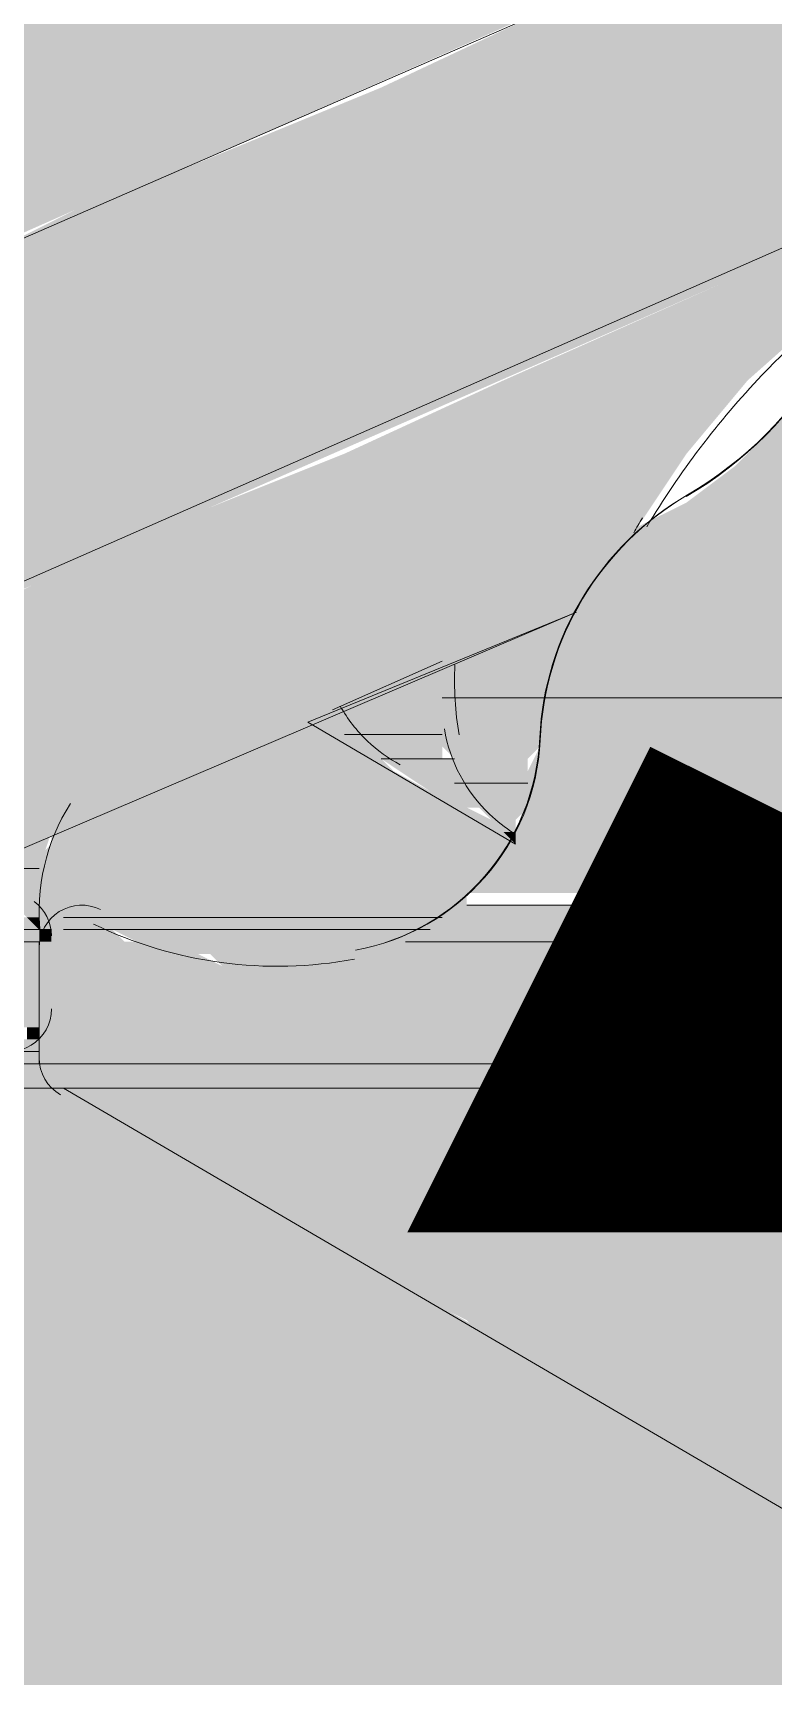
# Model space of a CAD drawing. Header units: metres. Extents: x 3162.2 to 3239.3, y 1435.1 to 1475.8.
# Drawn here: x 3191.1734 to 3191.2316, y 1452.5736 to 1452.7031 of the extents above; entities that cross this region are included whole.
import ezdxf

# ---------------------------------------------------------------- set-up
doc = ezdxf.new("R2010")
doc.units = ezdxf.units.M
doc.layers.add('PDF2_Geometry', color=7, linetype='Continuous')
doc.layers.add('PDF2_Solid Fills', color=7, linetype='Continuous', true_color=0x636466)

msp = doc.modelspace()

# ---------------------------------------------------------------- linework, layer by layer
at = {"layer": 'PDF2_Geometry', "lineweight": 0}
for points in [[(3191.211371798404, 1452.639122885789), (3191.195023022044, 1452.648739813059), (3191.21618026204, 1452.657395047603), (3191.024803409355, 1452.575651165803), (3191.21618026204, 1452.657395047603), (3191.024803409355, 1452.575651165803), (3190.985374007545, 1452.644893042151), (3191.191176251136, 1452.734330465768), (3190.985374007545, 1452.644893042151), (3191.191176251136, 1452.734330465768)], [(3191.003646169359, 1452.613157182158), (3191.268111669301, 1452.728560309405)], [(3191.016148174811, 1452.591038249436), (3191.239260887489, 1452.689130907596)], [(3191.205601642042, 1452.653548276695), (3191.196946407499, 1452.649701505787)], [(3191.173865782049, 1452.631429343972), (3191.173865782049, 1452.62565918761)], [(3191.173865782049, 1452.630467651245), (3191.173865782049, 1452.621812416702)], [(3191.173865782049, 1452.62565918761), (3191.173865782049, 1452.621812416702)], [(3191.312349534746, 1452.561225774897), (3191.294077372931, 1452.550647154899), (3191.175789167503, 1452.619889031248)]]:
    msp.add_lwpolyline(points, dxfattribs=at)
for points in [[(3191.268111669301, 1452.728560309405), (3191.003646169359, 1452.613157182158)], [(3191.239260887489, 1452.689130907596), (3191.016148174811, 1452.591038249436)], [(3191.195023022044, 1452.648739813059), (3191.211371798404, 1452.639122885789)], [(3191.173865782049, 1452.62565918761), (3191.173865782049, 1452.631429343972)], [(3191.173865782049, 1452.621812416702), (3191.173865782049, 1452.630467651245)], [(3191.294077372931, 1452.550647154899), (3191.312349534746, 1452.561225774897), (3191.294077372931, 1452.550647154899), (3191.175789167503, 1452.619889031248)]]:
    msp.add_lwpolyline(points, close=True, dxfattribs=at)
msp.add_lwpolyline([(3191.263918586109, 1452.72673318747, 0.2968983725547528), (3191.240241833304, 1452.692708376651, -0.2968983725547528), (3191.263918586109, 1452.72673318747, 0.2968983725547528), (3191.240203327128, 1452.692487205597, -0.2575529019593749), (3191.224912507013, 1452.666646644155, 0.254700866880805), (3191.213314436947, 1452.64732615264, -0.3494913931173795), (3191.198763903851, 1452.630765832731, 0.3494913931173795), (3191.21327593077, 1452.647518444062, -0.254700866880805), (3191.224912507013, 1452.666646644155, 0.254700866880805), (3191.213314436947, 1452.64732615264, -0.3494913931173795), (3191.198763903851, 1452.630765832731)], format="xyb", dxfattribs=at)
for points in [[(3191.239039717395, 1452.683437761664, 0.04106610892669518), (3191.230769065698, 1452.676080671895, 0.05561611291168045), (3191.22170999522, 1452.664136523237, -0.05561611291168045), (3191.230769065698, 1452.676080671895, -0.04106610892669518)], [(3191.221363682937, 1452.664848166238, 0.009119698584554135), (3191.220680918607, 1452.663655676873, -0.009119698584554135)], [(3191.20659221344, 1452.65325009521, 0.05369147941505348), (3191.206928665487, 1452.647739615117, -0.05369147941505348)], [(3191.197561787943, 1452.649999687272, 0.07184870391288756), (3191.199715970035, 1452.64724914221, 0.06865672892859455), (3191.202283849256, 1452.645383515059, -0.06865672892859455), (3191.199715970035, 1452.64724914221, -0.07184870391288756)], [(3191.205765054794, 1452.648201208392, 0.1623700201912924), (3191.209332897305, 1452.641478985847, 0.0513296976330908), (3191.211237264324, 1452.639997941541, -0.0513296976330908), (3191.209332897305, 1452.641478985847, -0.1623700201912924)], [(3191.17632777217, 1452.642335024126, 0.1697751973363839), (3191.173962045568, 1452.632092855214, -0.1697751973363839)], [(3191.174827474776, 1452.631910190336, 0.2356827854411579), (3191.173481199204, 1452.634602977095, -0.2356827854411579)], [(3191.178703124355, 1452.633977735453, 0.5546322870576281), (3191.173865684617, 1452.630951607958, -0.5546322870576281)], [(3191.178145267562, 1452.632833377848, 0.160362030449633), (3191.198696753657, 1452.630063815312, -0.160362030449633)], [(3191.169951627255, 1452.623130048256, 0.5571535323126816), (3191.174835849401, 1452.626141486667, -0.5571535323126816)], [(3191.173865782049, 1452.622293263065, 0.2679957354199169), (3191.175548744321, 1452.619379306213, -0.2679957354199169)]]:
    msp.add_lwpolyline(points, format="xyb", close=True, dxfattribs=at)
at = {"layer": 'PDF2_Geometry', "color": 252, "lineweight": 0, "true_color": 0x939598, "const_width": 0.0515361530748975}
msp.add_lwpolyline([(3191.245031043851, 1452.635276114881), (3191.244550197488, 1452.634314422154), (3191.281575367479, 1452.634314422154), (3191.281575367479, 1452.634314422154)], dxfattribs=at)
at = {"layer": 'PDF2_Geometry', "color": 251, "lineweight": 0, "true_color": 0x636466}
for points in [[(3191.213295183858, 1452.650663198513), (3191.205601642042, 1452.650663198513), (3191.213295183858, 1452.650663198513)], [(3191.205601642042, 1452.647778120333), (3191.197908100226, 1452.647778120333), (3191.205601642042, 1452.647778120333)], [(3191.206563334769, 1452.645854734878), (3191.200793178406, 1452.645854734878), (3191.206563334769, 1452.645854734878)], [(3191.212333491132, 1452.643931349424), (3191.206563334769, 1452.643931349424), (3191.212333491132, 1452.643931349424)]]:
    msp.add_lwpolyline(points, dxfattribs=at)
at = {"layer": 'PDF2_Geometry', "color": 252, "lineweight": 0, "true_color": 0x939598}
for points in [[(3191.287345523842, 1452.650663198513), (3191.213295183858, 1452.650663198513), (3191.287345523842, 1452.650663198513)], [(3191.173865782049, 1452.637199500335), (3191.169057318414, 1452.637199500335), (3191.173865782049, 1452.637199500335)], [(3191.281575367479, 1452.634314422154), (3191.207525027496, 1452.634314422154), (3191.281575367479, 1452.634314422154)], [(3191.281575367479, 1452.634314422154), (3191.207525027496, 1452.634314422154), (3191.281575367479, 1452.634314422154)], [(3191.280613674753, 1452.634314422154), (3191.207525027496, 1452.634314422154), (3191.280613674753, 1452.634314422154)], [(3191.177712552957, 1452.633352729426), (3191.175789167503, 1452.633352729426), (3191.177712552957, 1452.633352729426)], [(3191.205601642042, 1452.633352729426), (3191.17675086023, 1452.633352729426), (3191.205601642042, 1452.633352729426)], [(3191.177712552957, 1452.633352729426), (3191.17675086023, 1452.633352729426), (3191.177712552957, 1452.633352729426)], [(3191.173865782049, 1452.6323910367), (3191.157517005689, 1452.6323910367), (3191.173865782049, 1452.6323910367)], [(3191.174827474776, 1452.6323910367), (3191.173865782049, 1452.6323910367), (3191.174827474776, 1452.6323910367)], [(3191.173865782049, 1452.6323910367), (3191.173865782049, 1452.6323910367), (3191.173865782049, 1452.6323910367)], [(3191.173865782049, 1452.6323910367), (3191.173865782049, 1452.6323910367), (3191.173865782049, 1452.6323910367)], [(3191.173865782049, 1452.6323910367), (3191.173865782049, 1452.6323910367), (3191.173865782049, 1452.6323910367)], [(3191.178674245684, 1452.6323910367), (3191.175789167503, 1452.6323910367), (3191.178674245684, 1452.6323910367)], [(3191.178674245684, 1452.6323910367), (3191.175789167503, 1452.6323910367), (3191.178674245684, 1452.6323910367)], [(3191.204639949315, 1452.6323910367), (3191.178674245684, 1452.6323910367), (3191.204639949315, 1452.6323910367)], [(3191.173865782049, 1452.631429343972), (3191.155593620235, 1452.631429343972), (3191.173865782049, 1452.631429343972)], [(3191.173865782049, 1452.631429343972), (3191.155593620235, 1452.631429343972), (3191.173865782049, 1452.631429343972)], [(3191.173865782049, 1452.630467651245), (3191.173865782049, 1452.630467651245), (3191.173865782049, 1452.630467651245)], [(3191.173865782049, 1452.630467651245), (3191.173865782049, 1452.630467651245), (3191.173865782049, 1452.630467651245)], [(3191.173865782049, 1452.630467651245), (3191.173865782049, 1452.630467651245), (3191.173865782049, 1452.630467651245)], [(3191.173865782049, 1452.630467651245), (3191.173865782049, 1452.630467651245), (3191.173865782049, 1452.630467651245)], [(3191.280613674753, 1452.631429343972), (3191.202716563861, 1452.631429343972), (3191.280613674753, 1452.631429343972)], [(3191.173865782049, 1452.629505958518), (3191.173865782049, 1452.629505958518), (3191.173865782049, 1452.629505958518)], [(3191.173865782049, 1452.629505958518), (3191.173865782049, 1452.629505958518), (3191.173865782049, 1452.629505958518)], [(3191.278690289298, 1452.621812416702), (3191.173865782049, 1452.621812416702), (3191.278690289298, 1452.621812416702)], [(3191.277728596572, 1452.619889031248), (3191.174827474776, 1452.619889031248), (3191.277728596572, 1452.619889031248)]]:
    msp.add_lwpolyline(points, dxfattribs=at)
at = {"layer": 'PDF2_Geometry', "color": 251, "lineweight": 0, "true_color": 0x636466}
msp.add_lwpolyline([(3191.200793178406, 1452.645854734878), (3191.200793178406, 1452.645854734878), (3191.200793178406, 1452.645854734878)], close=True, dxfattribs=at)
at = {"layer": 'PDF2_Geometry', "color": 252, "lineweight": 0, "true_color": 0x939598}
for points in [[(3191.17675086023, 1452.633352729426), (3191.17675086023, 1452.633352729426), (3191.17675086023, 1452.633352729426)], [(3191.173865782049, 1452.631429343972), (3191.173865782049, 1452.631429343972), (3191.173865782049, 1452.631429343972)]]:
    msp.add_lwpolyline(points, close=True, dxfattribs=at)
at = {"layer": 'PDF2_Geometry', "color": 31, "lineweight": 0, "true_color": 0xfecc66}
for points in [[(3191.173865782049, 1452.62565918761), (3191.173865782049, 1452.62565918761), (3191.173865782049, 1452.62565918761)], [(3191.173865782049, 1452.624697494883), (3191.173865782049, 1452.624697494883), (3191.173865782049, 1452.624697494883)]]:
    msp.add_lwpolyline(points, close=True, dxfattribs=at)
for points in [[(3191.173865782049, 1452.622774109429), (3191.170980703868, 1452.622774109429), (3191.173865782049, 1452.622774109429)], [(3191.173865782049, 1452.622774109429), (3191.171942396595, 1452.622774109429), (3191.173865782049, 1452.622774109429)], [(3191.173865782049, 1452.621812416702), (3191.145015000237, 1452.621812416702), (3191.173865782049, 1452.621812416702)], [(3191.174827474776, 1452.619889031248), (3191.145015000237, 1452.619889031248), (3191.174827474776, 1452.619889031248)]]:
    msp.add_lwpolyline(points, dxfattribs=at)
at = {"layer": 'PDF2_Geometry', "color": 150, "lineweight": 0, "true_color": 0x007fff}
msp.add_circle((3191.319564630874, 1452.628065820103), 0.6621230419091585, dxfattribs=at)
at = {"layer": 'PDF2_Geometry', "lineweight": 0}
for centre, radius, start, end in [((3191.20896389077, 1452.693453364691), 0.03125437325216621, 300.4573161724089, 358.2285468243243), ((3191.20896389077, 1452.693453364691), 0.03125437325216621, 300.4573161724089, 358.2285468243243), ((3191.279616946368, 1452.629494508982), 0.06750100755545003, 126.9512408209949, 136.3576143714962), ((3191.279763603642, 1452.629513125669), 0.06759438667415091, 136.4548290535898, 149.1879855065793), ((3191.253709515584, 1452.645536732147), 0.03767206360450409, 149.1615291803922, 151.2515521973533), ((3191.23234454833, 1452.652056937897), 0.02577996075733648, 177.3472687301966, 189.6406454499517), ((3191.208160087965, 1452.65608127053), 0.01221923149372332, 209.8483373845649, 226.2866001435637), ((3191.207761202698, 1452.65562268116), 0.01161214550255656, 226.1455216397697, 241.8558309984587), ((3191.217626263877, 1452.650188651957), 0.01202656280265845, 189.5120189256947, 226.402540508841), ((3191.18979214932, 1452.633830733761), 0.01592521292260456, 147.7229162009702, 186.2650217648163), ((3191.217479464428, 1452.649989197667), 0.01178092785456616, 226.2506617997798, 238.0042466562762), ((3191.171456630187, 1452.631907848337), 0.003370845402843686, 0.03980802241059217, 53.08628361862417), ((3191.177228831705, 1452.630954950201), 0.003363148748125975, 64.00027906887179, 180.0569396213969), ((3191.192627649349, 1452.662663879302), 0.03316018997574113, 244.1039346356283, 280.5459379682505), ((3191.17146193614, 1452.626147048206), 0.003373917845301414, 243.4074730471332, 359.9055540457506), ((3191.17723031777, 1452.622293480436), 0.003364535727928672, 180.0037016827652, 240.0136538896334)]:
    msp.add_arc(centre, radius, start, end, dxfattribs=at)
at = {"layer": 'PDF2_Solid Fills', "color": 3, "transparency": 33554559}
for points in [[(3191.16040208387, 1452.706441376683), (3191.184444402047, 1452.692015985777), (3191.12770453115, 1452.692015985777)], [(3191.217141954767, 1452.706441376683), (3191.16040208387, 1452.706441376683), (3191.184444402047, 1452.692015985777)], [(3191.217141954767, 1452.706441376683), (3191.241184272943, 1452.698747834866), (3191.200793178406, 1452.698747834866)], [(3191.243107658398, 1452.706441376683), (3191.217141954767, 1452.706441376683), (3191.241184272943, 1452.698747834866)], [(3191.200793178406, 1452.698747834866), (3191.240222580216, 1452.692015985777), (3191.184444402047, 1452.692015985777)], [(3191.241184272943, 1452.698747834866), (3191.200793178406, 1452.698747834866), (3191.240222580216, 1452.692015985777)], [(3191.12770453115, 1452.692015985777), (3191.17675086023, 1452.689130907596), (3191.120010989334, 1452.689130907596)], [(3191.184444402047, 1452.692015985777), (3191.12770453115, 1452.692015985777), (3191.17675086023, 1452.689130907596)], [(3191.184444402047, 1452.692015985777), (3191.239260887489, 1452.689130907596), (3191.17675086023, 1452.689130907596)], [(3191.240222580216, 1452.692015985777), (3191.184444402047, 1452.692015985777), (3191.239260887489, 1452.689130907596)], [(3191.17675086023, 1452.689130907596), (3191.120010989334, 1452.689130907596), (3191.076734816616, 1452.644893042151)], [(3191.17675086023, 1452.689130907596), (3191.227720574764, 1452.683360751234), (3191.165210547505, 1452.683360751234)], [(3191.239260887489, 1452.689130907596), (3191.17675086023, 1452.689130907596), (3191.227720574764, 1452.683360751234)], [(3191.239260887489, 1452.689130907596), (3191.238299194762, 1452.683360751234), (3191.227720574764, 1452.683360751234)], [(3191.227720574764, 1452.683360751234), (3191.165210547505, 1452.683360751234), (3191.11135575479, 1452.6323910367)], [(3191.227720574764, 1452.683360751234), (3191.229643960218, 1452.675667209417), (3191.210410105677, 1452.675667209417)], [(3191.238299194762, 1452.683360751234), (3191.227720574764, 1452.683360751234), (3191.229643960218, 1452.675667209417)], [(3191.210410105677, 1452.675667209417), (3191.224835496583, 1452.669897053055), (3191.197908100226, 1452.669897053055)], [(3191.229643960218, 1452.675667209417), (3191.210410105677, 1452.675667209417), (3191.224835496583, 1452.669897053055)], [(3191.197908100226, 1452.669897053055), (3191.220988725675, 1452.664126896692), (3191.183482709319, 1452.664126896692)], [(3191.224835496583, 1452.669897053055), (3191.197908100226, 1452.669897053055), (3191.220988725675, 1452.664126896692)], [(3191.183482709319, 1452.664126896692), (3191.220027032948, 1452.663165203965), (3191.180597631138, 1452.663165203965)], [(3191.220988725675, 1452.664126896692), (3191.183482709319, 1452.664126896692), (3191.220027032948, 1452.663165203965)], [(3191.180597631138, 1452.663165203965), (3191.218103647494, 1452.660280125784), (3191.174827474776, 1452.660280125784)], [(3191.220027032948, 1452.663165203965), (3191.180597631138, 1452.663165203965), (3191.218103647494, 1452.660280125784)], [(3191.174827474776, 1452.660280125784), (3191.21618026204, 1452.657395047603), (3191.169057318414, 1452.657395047603)], [(3191.218103647494, 1452.660280125784), (3191.174827474776, 1452.660280125784), (3191.21618026204, 1452.657395047603)], [(3191.21618026204, 1452.657395047603), (3191.169057318414, 1452.657395047603), (3191.157517005689, 1452.6323910367)]]:
    msp.add_solid(points, dxfattribs=at)
at = {"layer": 'PDF2_Solid Fills', "color": 252, "true_color": 0x939598, "transparency": 33554559}
for points in [[(3191.2325290384, 1452.672782131236), (3191.298885836567, 1452.668935360328), (3191.228682267491, 1452.668935360328)], [(3191.228682267491, 1452.668935360328), (3191.296962451113, 1452.666050282146), (3191.224835496583, 1452.666050282146)], [(3191.298885836567, 1452.668935360328), (3191.228682267491, 1452.668935360328), (3191.296962451113, 1452.666050282146)], [(3191.224835496583, 1452.666050282146), (3191.296000758386, 1452.66508858942), (3191.222912111129, 1452.66508858942)], [(3191.296962451113, 1452.666050282146), (3191.224835496583, 1452.666050282146), (3191.296000758386, 1452.66508858942)], [(3191.220988725675, 1452.664126896692), (3191.293115680205, 1452.661241818511), (3191.218103647494, 1452.661241818511)], [(3191.222912111129, 1452.66508858942), (3191.295039065658, 1452.664126896692), (3191.220988725675, 1452.664126896692)], [(3191.295039065658, 1452.664126896692), (3191.220988725675, 1452.664126896692), (3191.293115680205, 1452.661241818511)], [(3191.296000758386, 1452.66508858942), (3191.222912111129, 1452.66508858942), (3191.295039065658, 1452.664126896692)], [(3191.218103647494, 1452.661241818511), (3191.29119229475, 1452.657395047603), (3191.21618026204, 1452.657395047603)], [(3191.293115680205, 1452.661241818511), (3191.218103647494, 1452.661241818511), (3191.29119229475, 1452.657395047603)], [(3191.21618026204, 1452.657395047603), (3191.289268909296, 1452.654509969422), (3191.214256876585, 1452.654509969422)], [(3191.29119229475, 1452.657395047603), (3191.21618026204, 1452.657395047603), (3191.289268909296, 1452.654509969422)], [(3191.214256876585, 1452.654509969422), (3191.287345523842, 1452.650663198513), (3191.213295183858, 1452.650663198513)], [(3191.289268909296, 1452.654509969422), (3191.214256876585, 1452.654509969422), (3191.287345523842, 1452.650663198513)], [(3191.213295183858, 1452.650663198513), (3191.287345523842, 1452.650663198513), (3191.287345523842, 1452.650663198513)], [(3191.213295183858, 1452.650663198513), (3191.287345523842, 1452.650663198513), (3191.287345523842, 1452.650663198513)], [(3191.287345523842, 1452.650663198513), (3191.287345523842, 1452.650663198513), (3191.213295183858, 1452.650663198513)], [(3191.287345523842, 1452.650663198513), (3191.213295183858, 1452.650663198513), (3191.287345523842, 1452.649701505787)], [(3191.213295183858, 1452.650663198513), (3191.287345523842, 1452.649701505787), (3191.213295183858, 1452.649701505787)], [(3191.287345523842, 1452.649701505787), (3191.213295183858, 1452.649701505787), (3191.285422138388, 1452.646816427605)], [(3191.213295183858, 1452.649701505787), (3191.285422138388, 1452.646816427605), (3191.213295183858, 1452.646816427605)], [(3191.194061329317, 1452.648739813059), (3191.200793178406, 1452.645854734878), (3191.187329480228, 1452.645854734878)], [(3191.195023022044, 1452.648739813059), (3191.195984714771, 1452.648739813059), (3191.194061329317, 1452.648739813059)], [(3191.195984714771, 1452.648739813059), (3191.194061329317, 1452.648739813059), (3191.200793178406, 1452.645854734878)], [(3191.187329480228, 1452.645854734878), (3191.201754871134, 1452.644893042151), (3191.186367787501, 1452.644893042151)], [(3191.200793178406, 1452.645854734878), (3191.187329480228, 1452.645854734878), (3191.201754871134, 1452.644893042151)], [(3191.213295183858, 1452.646816427605), (3191.285422138388, 1452.644893042151), (3191.212333491132, 1452.644893042151)], [(3191.285422138388, 1452.646816427605), (3191.213295183858, 1452.646816427605), (3191.285422138388, 1452.644893042151)], [(3191.186367787501, 1452.644893042151), (3191.210410105677, 1452.640084578516), (3191.174827474776, 1452.640084578516)], [(3191.201754871134, 1452.644893042151), (3191.186367787501, 1452.644893042151), (3191.210410105677, 1452.640084578516)], [(3191.212333491132, 1452.644893042151), (3191.285422138388, 1452.644893042151), (3191.285422138388, 1452.644893042151)], [(3191.285422138388, 1452.644893042151), (3191.285422138388, 1452.644893042151), (3191.212333491132, 1452.644893042151)], [(3191.285422138388, 1452.644893042151), (3191.212333491132, 1452.644893042151), (3191.284460445661, 1452.642969656697)], [(3191.212333491132, 1452.644893042151), (3191.284460445661, 1452.642969656697), (3191.212333491132, 1452.642969656697)], [(3191.212333491132, 1452.642969656697), (3191.283498752934, 1452.640084578516), (3191.211371798404, 1452.640084578516)], [(3191.284460445661, 1452.642969656697), (3191.212333491132, 1452.642969656697), (3191.283498752934, 1452.640084578516)], [(3191.174827474776, 1452.640084578516), (3191.173865782049, 1452.637199500335), (3191.169057318414, 1452.637199500335)], [(3191.210410105677, 1452.640084578516), (3191.174827474776, 1452.640084578516), (3191.211371798404, 1452.639122885789)], [(3191.174827474776, 1452.640084578516), (3191.211371798404, 1452.639122885789), (3191.174827474776, 1452.639122885789)], [(3191.283498752934, 1452.640084578516), (3191.211371798404, 1452.640084578516), (3191.282537060206, 1452.639122885789)], [(3191.211371798404, 1452.640084578516), (3191.282537060206, 1452.639122885789), (3191.211371798404, 1452.639122885789)], [(3191.174827474776, 1452.639122885789), (3191.210410105677, 1452.638161193062), (3191.173865782049, 1452.638161193062)], [(3191.210410105677, 1452.638161193062), (3191.173865782049, 1452.638161193062), (3191.209448412951, 1452.637199500335)], [(3191.173865782049, 1452.638161193062), (3191.209448412951, 1452.637199500335), (3191.173865782049, 1452.637199500335)], [(3191.174827474776, 1452.639122885789), (3191.211371798404, 1452.639122885789), (3191.211371798404, 1452.639122885789)], [(3191.211371798404, 1452.639122885789), (3191.211371798404, 1452.639122885789), (3191.174827474776, 1452.639122885789)], [(3191.174827474776, 1452.639122885789), (3191.211371798404, 1452.639122885789), (3191.211371798404, 1452.639122885789)], [(3191.211371798404, 1452.639122885789), (3191.211371798404, 1452.639122885789), (3191.174827474776, 1452.639122885789)], [(3191.211371798404, 1452.639122885789), (3191.174827474776, 1452.639122885789), (3191.210410105677, 1452.638161193062)], [(3191.210410105677, 1452.638161193062), (3191.282537060206, 1452.637199500335), (3191.209448412951, 1452.637199500335)], [(3191.211371798404, 1452.639122885789), (3191.282537060206, 1452.638161193062), (3191.210410105677, 1452.638161193062)], [(3191.282537060206, 1452.638161193062), (3191.210410105677, 1452.638161193062), (3191.282537060206, 1452.637199500335)], [(3191.211371798404, 1452.639122885789), (3191.282537060206, 1452.639122885789), (3191.282537060206, 1452.639122885789)], [(3191.282537060206, 1452.639122885789), (3191.282537060206, 1452.639122885789), (3191.211371798404, 1452.639122885789)], [(3191.211371798404, 1452.639122885789), (3191.282537060206, 1452.639122885789), (3191.282537060206, 1452.639122885789)], [(3191.282537060206, 1452.639122885789), (3191.282537060206, 1452.639122885789), (3191.211371798404, 1452.639122885789)], [(3191.282537060206, 1452.639122885789), (3191.211371798404, 1452.639122885789), (3191.282537060206, 1452.638161193062)], [(3191.169057318414, 1452.637199500335), (3191.173865782049, 1452.637199500335), (3191.168095625686, 1452.637199500335)], [(3191.173865782049, 1452.637199500335), (3191.168095625686, 1452.637199500335), (3191.173865782049, 1452.635276114881)], [(3191.168095625686, 1452.637199500335), (3191.173865782049, 1452.635276114881), (3191.170980703868, 1452.635276114881)], [(3191.173865782049, 1452.637199500335), (3191.209448412951, 1452.637199500335), (3191.209448412951, 1452.637199500335)], [(3191.209448412951, 1452.637199500335), (3191.209448412951, 1452.637199500335), (3191.173865782049, 1452.637199500335)], [(3191.173865782049, 1452.637199500335), (3191.209448412951, 1452.637199500335), (3191.209448412951, 1452.637199500335)], [(3191.209448412951, 1452.637199500335), (3191.209448412951, 1452.637199500335), (3191.173865782049, 1452.637199500335)], [(3191.209448412951, 1452.637199500335), (3191.173865782049, 1452.637199500335), (3191.208486720223, 1452.635276114881)], [(3191.173865782049, 1452.637199500335), (3191.208486720223, 1452.635276114881), (3191.173865782049, 1452.635276114881)], [(3191.209448412951, 1452.637199500335), (3191.281575367479, 1452.635276114881), (3191.208486720223, 1452.635276114881)], [(3191.281575367479, 1452.637199500335), (3191.281575367479, 1452.637199500335), (3191.209448412951, 1452.637199500335)], [(3191.281575367479, 1452.637199500335), (3191.209448412951, 1452.637199500335), (3191.282537060206, 1452.637199500335)], [(3191.209448412951, 1452.637199500335), (3191.281575367479, 1452.637199500335), (3191.281575367479, 1452.637199500335)], [(3191.281575367479, 1452.637199500335), (3191.281575367479, 1452.637199500335), (3191.209448412951, 1452.637199500335)], [(3191.281575367479, 1452.637199500335), (3191.209448412951, 1452.637199500335), (3191.281575367479, 1452.635276114881)], [(3191.173865782049, 1452.635276114881), (3191.170980703868, 1452.635276114881), (3191.173865782049, 1452.634314422154)], [(3191.170980703868, 1452.635276114881), (3191.173865782049, 1452.634314422154), (3191.171942396595, 1452.634314422154)], [(3191.173865782049, 1452.634314422154), (3191.171942396595, 1452.634314422154), (3191.173865782049, 1452.633352729426)], [(3191.171942396595, 1452.634314422154), (3191.173865782049, 1452.633352729426), (3191.172904089322, 1452.633352729426)], [(3191.207525027496, 1452.635276114881), (3191.207525027496, 1452.635276114881), (3191.173865782049, 1452.635276114881)], [(3191.207525027496, 1452.635276114881), (3191.173865782049, 1452.635276114881), (3191.208486720223, 1452.635276114881)], [(3191.207525027496, 1452.635276114881), (3191.173865782049, 1452.635276114881), (3191.207525027496, 1452.634314422154)], [(3191.173865782049, 1452.635276114881), (3191.207525027496, 1452.634314422154), (3191.173865782049, 1452.634314422154)], [(3191.173865782049, 1452.634314422154), (3191.207525027496, 1452.634314422154), (3191.207525027496, 1452.634314422154)], [(3191.207525027496, 1452.634314422154), (3191.207525027496, 1452.634314422154), (3191.173865782049, 1452.634314422154)], [(3191.206563334769, 1452.634314422154), (3191.206563334769, 1452.634314422154), (3191.173865782049, 1452.634314422154)], [(3191.206563334769, 1452.634314422154), (3191.173865782049, 1452.634314422154), (3191.207525027496, 1452.634314422154)], [(3191.206563334769, 1452.634314422154), (3191.173865782049, 1452.634314422154), (3191.205601642042, 1452.633352729426)], [(3191.173865782049, 1452.634314422154), (3191.205601642042, 1452.633352729426), (3191.173865782049, 1452.633352729426)], [(3191.206563334769, 1452.634314422154), (3191.280613674753, 1452.633352729426), (3191.205601642042, 1452.633352729426)], [(3191.207525027496, 1452.634314422154), (3191.280613674753, 1452.634314422154), (3191.206563334769, 1452.634314422154)], [(3191.206563334769, 1452.634314422154), (3191.280613674753, 1452.634314422154), (3191.280613674753, 1452.634314422154)], [(3191.280613674753, 1452.634314422154), (3191.280613674753, 1452.634314422154), (3191.206563334769, 1452.634314422154)], [(3191.280613674753, 1452.634314422154), (3191.206563334769, 1452.634314422154), (3191.280613674753, 1452.633352729426)], [(3191.280613674753, 1452.634314422154), (3191.280613674753, 1452.634314422154), (3191.207525027496, 1452.634314422154)], [(3191.280613674753, 1452.634314422154), (3191.207525027496, 1452.634314422154), (3191.281575367479, 1452.634314422154)], [(3191.158478698416, 1452.633352729426), (3191.173865782049, 1452.6323910367), (3191.157517005689, 1452.6323910367)], [(3191.172904089322, 1452.633352729426), (3191.158478698416, 1452.633352729426), (3191.173865782049, 1452.6323910367)], [(3191.172904089322, 1452.633352729426), (3191.173865782049, 1452.633352729426), (3191.173865782049, 1452.633352729426)], [(3191.173865782049, 1452.633352729426), (3191.173865782049, 1452.633352729426), (3191.172904089322, 1452.633352729426)], [(3191.173865782049, 1452.6323910367), (3191.173865782049, 1452.6323910367), (3191.172904089322, 1452.633352729426)], [(3191.173865782049, 1452.6323910367), (3191.172904089322, 1452.633352729426), (3191.173865782049, 1452.633352729426)], [(3191.173865782049, 1452.633352729426), (3191.205601642042, 1452.633352729426), (3191.205601642042, 1452.633352729426)], [(3191.205601642042, 1452.633352729426), (3191.205601642042, 1452.633352729426), (3191.173865782049, 1452.633352729426)], [(3191.173865782049, 1452.633352729426), (3191.17675086023, 1452.633352729426), (3191.17675086023, 1452.633352729426)], [(3191.17675086023, 1452.633352729426), (3191.17675086023, 1452.633352729426), (3191.173865782049, 1452.633352729426)], [(3191.175789167503, 1452.633352729426), (3191.175789167503, 1452.633352729426), (3191.173865782049, 1452.633352729426)], [(3191.175789167503, 1452.633352729426), (3191.173865782049, 1452.633352729426), (3191.17675086023, 1452.633352729426)], [(3191.175789167503, 1452.633352729426), (3191.173865782049, 1452.633352729426), (3191.175789167503, 1452.6323910367)], [(3191.173865782049, 1452.633352729426), (3191.175789167503, 1452.6323910367), (3191.173865782049, 1452.6323910367)], [(3191.17675086023, 1452.633352729426), (3191.177712552957, 1452.633352729426), (3191.175789167503, 1452.633352729426)], [(3191.175789167503, 1452.633352729426), (3191.177712552957, 1452.633352729426), (3191.177712552957, 1452.633352729426)], [(3191.177712552957, 1452.633352729426), (3191.175789167503, 1452.633352729426), (3191.178674245684, 1452.6323910367)], [(3191.175789167503, 1452.633352729426), (3191.178674245684, 1452.6323910367), (3191.175789167503, 1452.6323910367)], [(3191.17675086023, 1452.633352729426), (3191.205601642042, 1452.633352729426), (3191.177712552957, 1452.633352729426)], [(3191.205601642042, 1452.633352729426), (3191.177712552957, 1452.633352729426), (3191.204639949315, 1452.6323910367)], [(3191.177712552957, 1452.633352729426), (3191.204639949315, 1452.6323910367), (3191.178674245684, 1452.6323910367)], [(3191.205601642042, 1452.633352729426), (3191.280613674753, 1452.6323910367), (3191.204639949315, 1452.6323910367)], [(3191.280613674753, 1452.633352729426), (3191.205601642042, 1452.633352729426), (3191.280613674753, 1452.6323910367)], [(3191.156555312962, 1452.6323910367), (3191.173865782049, 1452.631429343972), (3191.155593620235, 1452.631429343972)], [(3191.157517005689, 1452.6323910367), (3191.173865782049, 1452.6323910367), (3191.156555312962, 1452.6323910367)], [(3191.173865782049, 1452.6323910367), (3191.156555312962, 1452.6323910367), (3191.173865782049, 1452.631429343972)], [(3191.174827474776, 1452.6323910367), (3191.174827474776, 1452.6323910367), (3191.173865782049, 1452.6323910367)], [(3191.174827474776, 1452.6323910367), (3191.173865782049, 1452.6323910367), (3191.175789167503, 1452.6323910367)], [(3191.173865782049, 1452.6323910367), (3191.174827474776, 1452.6323910367), (3191.174827474776, 1452.6323910367)], [(3191.174827474776, 1452.6323910367), (3191.174827474776, 1452.6323910367), (3191.173865782049, 1452.6323910367)], [(3191.173865782049, 1452.6323910367), (3191.174827474776, 1452.6323910367), (3191.174827474776, 1452.6323910367)], [(3191.174827474776, 1452.6323910367), (3191.173865782049, 1452.6323910367), (3191.174827474776, 1452.631429343972)], [(3191.173865782049, 1452.6323910367), (3191.174827474776, 1452.631429343972), (3191.173865782049, 1452.631429343972)], [(3191.175789167503, 1452.6323910367), (3191.178674245684, 1452.6323910367), (3191.174827474776, 1452.6323910367)], [(3191.179635938411, 1452.6323910367), (3191.179635938411, 1452.6323910367), (3191.174827474776, 1452.6323910367)], [(3191.179635938411, 1452.6323910367), (3191.174827474776, 1452.6323910367), (3191.178674245684, 1452.6323910367)], [(3191.179635938411, 1452.6323910367), (3191.174827474776, 1452.6323910367), (3191.180597631138, 1452.631429343972)], [(3191.174827474776, 1452.6323910367), (3191.180597631138, 1452.631429343972), (3191.174827474776, 1452.631429343972)], [(3191.175789167503, 1452.6323910367), (3191.178674245684, 1452.6323910367), (3191.178674245684, 1452.6323910367)], [(3191.178674245684, 1452.6323910367), (3191.204639949315, 1452.6323910367), (3191.204639949315, 1452.6323910367)], [(3191.204639949315, 1452.6323910367), (3191.204639949315, 1452.6323910367), (3191.178674245684, 1452.6323910367)], [(3191.178674245684, 1452.6323910367), (3191.204639949315, 1452.6323910367), (3191.179635938411, 1452.6323910367)], [(3191.204639949315, 1452.6323910367), (3191.179635938411, 1452.6323910367), (3191.202716563861, 1452.631429343972)], [(3191.179635938411, 1452.6323910367), (3191.202716563861, 1452.631429343972), (3191.181559323866, 1452.631429343972)], [(3191.204639949315, 1452.6323910367), (3191.280613674753, 1452.631429343972), (3191.202716563861, 1452.631429343972)], [(3191.204639949315, 1452.6323910367), (3191.280613674753, 1452.6323910367), (3191.280613674753, 1452.6323910367)], [(3191.280613674753, 1452.6323910367), (3191.280613674753, 1452.6323910367), (3191.204639949315, 1452.6323910367)], [(3191.204639949315, 1452.6323910367), (3191.280613674753, 1452.6323910367), (3191.280613674753, 1452.6323910367)], [(3191.280613674753, 1452.6323910367), (3191.280613674753, 1452.6323910367), (3191.204639949315, 1452.6323910367)], [(3191.280613674753, 1452.6323910367), (3191.204639949315, 1452.6323910367), (3191.280613674753, 1452.631429343972)], [(3191.155593620235, 1452.631429343972), (3191.173865782049, 1452.631429343972), (3191.173865782049, 1452.631429343972)], [(3191.173865782049, 1452.631429343972), (3191.173865782049, 1452.631429343972), (3191.155593620235, 1452.631429343972)], [(3191.173865782049, 1452.631429343972), (3191.155593620235, 1452.631429343972), (3191.173865782049, 1452.62565918761)], [(3191.155593620235, 1452.631429343972), (3191.173865782049, 1452.62565918761), (3191.165210547505, 1452.62565918761)], [(3191.173865782049, 1452.631429343972), (3191.174827474776, 1452.631429343972), (3191.174827474776, 1452.631429343972)], [(3191.174827474776, 1452.631429343972), (3191.174827474776, 1452.631429343972), (3191.173865782049, 1452.631429343972)], [(3191.174827474776, 1452.631429343972), (3191.182521016593, 1452.631429343972), (3191.173865782049, 1452.631429343972)], [(3191.173865782049, 1452.631429343972), (3191.174827474776, 1452.631429343972), (3191.174827474776, 1452.631429343972)], [(3191.182521016593, 1452.631429343972), (3191.173865782049, 1452.631429343972), (3191.183482709319, 1452.630467651245)], [(3191.173865782049, 1452.631429343972), (3191.183482709319, 1452.630467651245), (3191.173865782049, 1452.630467651245)], [(3191.173865782049, 1452.631429343972), (3191.173865782049, 1452.630467651245), (3191.173865782049, 1452.630467651245)], [(3191.173865782049, 1452.630467651245), (3191.173865782049, 1452.630467651245), (3191.173865782049, 1452.631429343972)], [(3191.184444402047, 1452.630467651245), (3191.184444402047, 1452.630467651245), (3191.173865782049, 1452.630467651245)], [(3191.184444402047, 1452.630467651245), (3191.173865782049, 1452.630467651245), (3191.183482709319, 1452.630467651245)], [(3191.186367787501, 1452.630467651245), (3191.186367787501, 1452.630467651245), (3191.173865782049, 1452.630467651245)], [(3191.186367787501, 1452.630467651245), (3191.173865782049, 1452.630467651245), (3191.184444402047, 1452.630467651245)], [(3191.173865782049, 1452.630467651245), (3191.186367787501, 1452.630467651245), (3191.186367787501, 1452.630467651245)], [(3191.186367787501, 1452.630467651245), (3191.186367787501, 1452.630467651245), (3191.173865782049, 1452.630467651245)], [(3191.186367787501, 1452.630467651245), (3191.173865782049, 1452.630467651245), (3191.188291172955, 1452.629505958518)], [(3191.173865782049, 1452.630467651245), (3191.188291172955, 1452.629505958518), (3191.173865782049, 1452.629505958518)], [(3191.173865782049, 1452.630467651245), (3191.173865782049, 1452.629505958518), (3191.173865782049, 1452.629505958518)], [(3191.173865782049, 1452.629505958518), (3191.173865782049, 1452.629505958518), (3191.173865782049, 1452.630467651245)], [(3191.180597631138, 1452.631429343972), (3191.174827474776, 1452.631429343972), (3191.182521016593, 1452.631429343972)], [(3191.181559323866, 1452.631429343972), (3191.202716563861, 1452.631429343972), (3191.202716563861, 1452.631429343972)], [(3191.202716563861, 1452.631429343972), (3191.202716563861, 1452.631429343972), (3191.181559323866, 1452.631429343972)], [(3191.202716563861, 1452.631429343972), (3191.181559323866, 1452.631429343972), (3191.201754871134, 1452.631429343972)], [(3191.181559323866, 1452.631429343972), (3191.201754871134, 1452.631429343972), (3191.182521016593, 1452.631429343972)], [(3191.182521016593, 1452.631429343972), (3191.201754871134, 1452.631429343972), (3191.201754871134, 1452.631429343972)], [(3191.201754871134, 1452.631429343972), (3191.201754871134, 1452.631429343972), (3191.182521016593, 1452.631429343972)], [(3191.201754871134, 1452.631429343972), (3191.182521016593, 1452.631429343972), (3191.201754871134, 1452.630467651245)], [(3191.182521016593, 1452.631429343972), (3191.201754871134, 1452.630467651245), (3191.183482709319, 1452.630467651245)], [(3191.201754871134, 1452.630467651245), (3191.183482709319, 1452.630467651245), (3191.198869792952, 1452.630467651245)], [(3191.183482709319, 1452.630467651245), (3191.198869792952, 1452.630467651245), (3191.187329480228, 1452.630467651245)], [(3191.198869792952, 1452.630467651245), (3191.187329480228, 1452.630467651245), (3191.195984714771, 1452.629505958518)], [(3191.187329480228, 1452.630467651245), (3191.195984714771, 1452.629505958518), (3191.188291172955, 1452.629505958518)], [(3191.198869792952, 1452.630467651245), (3191.280613674753, 1452.629505958518), (3191.195984714771, 1452.629505958518)], [(3191.201754871134, 1452.631429343972), (3191.280613674753, 1452.630467651245), (3191.198869792952, 1452.630467651245)], [(3191.280613674753, 1452.630467651245), (3191.198869792952, 1452.630467651245), (3191.280613674753, 1452.629505958518)], [(3191.202716563861, 1452.631429343972), (3191.280613674753, 1452.631429343972), (3191.201754871134, 1452.631429343972)], [(3191.201754871134, 1452.631429343972), (3191.280613674753, 1452.631429343972), (3191.280613674753, 1452.631429343972)], [(3191.280613674753, 1452.631429343972), (3191.280613674753, 1452.631429343972), (3191.201754871134, 1452.631429343972)], [(3191.201754871134, 1452.631429343972), (3191.280613674753, 1452.631429343972), (3191.280613674753, 1452.631429343972)], [(3191.280613674753, 1452.631429343972), (3191.280613674753, 1452.631429343972), (3191.201754871134, 1452.631429343972)], [(3191.280613674753, 1452.631429343972), (3191.201754871134, 1452.631429343972), (3191.280613674753, 1452.630467651245)], [(3191.202716563861, 1452.631429343972), (3191.280613674753, 1452.631429343972), (3191.280613674753, 1452.631429343972)], [(3191.280613674753, 1452.631429343972), (3191.280613674753, 1452.631429343972), (3191.202716563861, 1452.631429343972)], [(3191.19309963659, 1452.629505958518), (3191.19309963659, 1452.629505958518), (3191.173865782049, 1452.629505958518)], [(3191.19309963659, 1452.629505958518), (3191.173865782049, 1452.629505958518), (3191.188291172955, 1452.629505958518)], [(3191.279651982025, 1452.629505958518), (3191.173865782049, 1452.629505958518), (3191.279651982025, 1452.627582573064)], [(3191.173865782049, 1452.629505958518), (3191.279651982025, 1452.627582573064), (3191.173865782049, 1452.627582573064)], [(3191.173865782049, 1452.629505958518), (3191.173865782049, 1452.62565918761), (3191.173865782049, 1452.62565918761)], [(3191.173865782049, 1452.62565918761), (3191.173865782049, 1452.62565918761), (3191.173865782049, 1452.629505958518)], [(3191.188291172955, 1452.629505958518), (3191.195984714771, 1452.629505958518), (3191.19309963659, 1452.629505958518)], [(3191.195984714771, 1452.629505958518), (3191.279651982025, 1452.629505958518), (3191.19309963659, 1452.629505958518)], [(3191.280613674753, 1452.629505958518), (3191.195984714771, 1452.629505958518), (3191.279651982025, 1452.629505958518)], [(3191.173865782049, 1452.627582573064), (3191.279651982025, 1452.627582573064), (3191.279651982025, 1452.627582573064)], [(3191.279651982025, 1452.627582573064), (3191.279651982025, 1452.627582573064), (3191.173865782049, 1452.627582573064)], [(3191.279651982025, 1452.627582573064), (3191.173865782049, 1452.627582573064), (3191.278690289298, 1452.621812416702)], [(3191.173865782049, 1452.627582573064), (3191.278690289298, 1452.621812416702), (3191.173865782049, 1452.621812416702)], [(3191.173865782049, 1452.62565918761), (3191.165210547505, 1452.62565918761), (3191.166172240233, 1452.62565918761)], [(3191.165210547505, 1452.62565918761), (3191.173865782049, 1452.62565918761), (3191.173865782049, 1452.62565918761)], [(3191.173865782049, 1452.62565918761), (3191.166172240233, 1452.62565918761), (3191.173865782049, 1452.624697494883)], [(3191.166172240233, 1452.62565918761), (3191.173865782049, 1452.624697494883), (3191.16713393296, 1452.624697494883)], [(3191.173865782049, 1452.62565918761), (3191.173865782049, 1452.623735802156), (3191.173865782049, 1452.623735802156)], [(3191.173865782049, 1452.623735802156), (3191.173865782049, 1452.623735802156), (3191.173865782049, 1452.62565918761)], [(3191.172904089322, 1452.624697494883), (3191.16713393296, 1452.624697494883), (3191.173865782049, 1452.624697494883)], [(3191.173865782049, 1452.623735802156), (3191.173865782049, 1452.621812416702), (3191.173865782049, 1452.621812416702)], [(3191.173865782049, 1452.621812416702), (3191.278690289298, 1452.621812416702), (3191.278690289298, 1452.621812416702)], [(3191.278690289298, 1452.621812416702), (3191.173865782049, 1452.621812416702), (3191.278690289298, 1452.620850723975)], [(3191.173865782049, 1452.621812416702), (3191.278690289298, 1452.620850723975), (3191.173865782049, 1452.620850723975)], [(3191.278690289298, 1452.620850723975), (3191.173865782049, 1452.620850723975), (3191.174827474776, 1452.620850723975)], [(3191.173865782049, 1452.620850723975), (3191.278690289298, 1452.620850723975), (3191.278690289298, 1452.620850723975)], [(3191.278690289298, 1452.620850723975), (3191.174827474776, 1452.620850723975), (3191.278690289298, 1452.619889031248)], [(3191.174827474776, 1452.620850723975), (3191.278690289298, 1452.619889031248), (3191.174827474776, 1452.619889031248)], [(3191.277728596572, 1452.619889031248), (3191.277728596572, 1452.619889031248), (3191.174827474776, 1452.619889031248)], [(3191.277728596572, 1452.619889031248), (3191.174827474776, 1452.619889031248), (3191.278690289298, 1452.619889031248)], [(3191.174827474776, 1452.619889031248), (3191.277728596572, 1452.619889031248), (3191.175789167503, 1452.619889031248)], [(3191.277728596572, 1452.619889031248), (3191.175789167503, 1452.619889031248), (3191.277728596572, 1452.617965645793)], [(3191.175789167503, 1452.619889031248), (3191.277728596572, 1452.617965645793), (3191.177712552957, 1452.617965645793)], [(3191.277728596572, 1452.617965645793), (3191.177712552957, 1452.617965645793), (3191.277728596572, 1452.617003953067)], [(3191.177712552957, 1452.617965645793), (3191.277728596572, 1452.617003953067), (3191.178674245684, 1452.617003953067)], [(3191.277728596572, 1452.617003953067), (3191.178674245684, 1452.617003953067), (3191.180597631138, 1452.617003953067)], [(3191.178674245684, 1452.617003953067), (3191.277728596572, 1452.617003953067), (3191.277728596572, 1452.617003953067)], [(3191.277728596572, 1452.617003953067), (3191.180597631138, 1452.617003953067), (3191.277728596572, 1452.610272103977)], [(3191.180597631138, 1452.617003953067), (3191.277728596572, 1452.610272103977), (3191.192137943863, 1452.610272103977)], [(3191.277728596572, 1452.610272103977), (3191.192137943863, 1452.610272103977), (3191.277728596572, 1452.607387025796)], [(3191.192137943863, 1452.610272103977), (3191.277728596572, 1452.607387025796), (3191.195984714771, 1452.607387025796)], [(3191.277728596572, 1452.607387025796), (3191.195984714771, 1452.607387025796), (3191.277728596572, 1452.601616869434)], [(3191.195984714771, 1452.607387025796), (3191.277728596572, 1452.601616869434), (3191.207525027496, 1452.601616869434)], [(3191.277728596572, 1452.601616869434), (3191.207525027496, 1452.601616869434), (3191.277728596572, 1452.600655176707)], [(3191.207525027496, 1452.601616869434), (3191.277728596572, 1452.600655176707), (3191.208486720223, 1452.600655176707)], [(3191.277728596572, 1452.600655176707), (3191.208486720223, 1452.600655176707), (3191.277728596572, 1452.59969348398)], [(3191.208486720223, 1452.600655176707), (3191.277728596572, 1452.59969348398), (3191.210410105677, 1452.59969348398)], [(3191.277728596572, 1452.59969348398), (3191.210410105677, 1452.59969348398), (3191.278690289298, 1452.59296163489)], [(3191.210410105677, 1452.59969348398), (3191.278690289298, 1452.59296163489), (3191.221950418402, 1452.59296163489)], [(3191.278690289298, 1452.59296163489), (3191.221950418402, 1452.59296163489), (3191.279651982025, 1452.584306400347)], [(3191.221950418402, 1452.59296163489), (3191.279651982025, 1452.584306400347), (3191.236375809308, 1452.584306400347)]]:
    msp.add_solid(points, dxfattribs=at)
at = {"layer": 'PDF2_Solid Fills', "transparency": 33554559}
for points in [[(3191.21618026204, 1452.657395047603), (3191.214256876585, 1452.654509969422), (3191.208486720223, 1452.654509969422)], [(3191.205601642042, 1452.653548276695), (3191.205601642042, 1452.650663198513), (3191.198869792952, 1452.650663198513)], [(3191.208486720223, 1452.654509969422), (3191.214256876585, 1452.653548276695), (3191.205601642042, 1452.653548276695)], [(3191.214256876585, 1452.653548276695), (3191.205601642042, 1452.653548276695), (3191.213295183858, 1452.650663198513)], [(3191.205601642042, 1452.653548276695), (3191.213295183858, 1452.650663198513), (3191.205601642042, 1452.650663198513)], [(3191.214256876585, 1452.654509969422), (3191.208486720223, 1452.654509969422), (3191.214256876585, 1452.653548276695)], [(3191.196946407499, 1452.649701505787), (3191.197908100226, 1452.648739813059), (3191.195023022044, 1452.648739813059)], [(3191.198869792952, 1452.650663198513), (3191.205601642042, 1452.649701505787), (3191.196946407499, 1452.649701505787)], [(3191.205601642042, 1452.649701505787), (3191.196946407499, 1452.649701505787), (3191.205601642042, 1452.647778120333)], [(3191.196946407499, 1452.649701505787), (3191.205601642042, 1452.647778120333), (3191.197908100226, 1452.647778120333)], [(3191.205601642042, 1452.650663198513), (3191.198869792952, 1452.650663198513), (3191.205601642042, 1452.649701505787)], [(3191.205601642042, 1452.650663198513), (3191.213295183858, 1452.650663198513), (3191.213295183858, 1452.650663198513)], [(3191.213295183858, 1452.650663198513), (3191.205601642042, 1452.650663198513), (3191.213295183858, 1452.647778120333)], [(3191.205601642042, 1452.650663198513), (3191.213295183858, 1452.647778120333), (3191.205601642042, 1452.647778120333)], [(3191.197908100226, 1452.648739813059), (3191.195023022044, 1452.648739813059), (3191.197908100226, 1452.647778120333)], [(3191.195023022044, 1452.648739813059), (3191.197908100226, 1452.647778120333), (3191.195984714771, 1452.647778120333)], [(3191.197908100226, 1452.647778120333), (3191.195984714771, 1452.647778120333), (3191.198869792952, 1452.646816427605)], [(3191.195984714771, 1452.647778120333), (3191.198869792952, 1452.646816427605), (3191.197908100226, 1452.646816427605)], [(3191.197908100226, 1452.647778120333), (3191.205601642042, 1452.647778120333), (3191.205601642042, 1452.647778120333)], [(3191.205601642042, 1452.647778120333), (3191.197908100226, 1452.647778120333), (3191.205601642042, 1452.646816427605)], [(3191.197908100226, 1452.647778120333), (3191.205601642042, 1452.646816427605), (3191.198869792952, 1452.646816427605)], [(3191.213295183858, 1452.647778120333), (3191.205601642042, 1452.647778120333), (3191.213295183858, 1452.646816427605)], [(3191.205601642042, 1452.647778120333), (3191.213295183858, 1452.646816427605), (3191.205601642042, 1452.646816427605)], [(3191.19983148568, 1452.645854734878), (3191.19983148568, 1452.645854734878), (3191.197908100226, 1452.646816427605)], [(3191.19983148568, 1452.645854734878), (3191.197908100226, 1452.646816427605), (3191.198869792952, 1452.646816427605)], [(3191.205601642042, 1452.646816427605), (3191.198869792952, 1452.646816427605), (3191.205601642042, 1452.645854734878)], [(3191.198869792952, 1452.646816427605), (3191.205601642042, 1452.645854734878), (3191.19983148568, 1452.645854734878)], [(3191.19983148568, 1452.645854734878), (3191.200793178406, 1452.645854734878), (3191.200793178406, 1452.645854734878)], [(3191.200793178406, 1452.645854734878), (3191.200793178406, 1452.645854734878), (3191.19983148568, 1452.645854734878)], [(3191.205601642042, 1452.645854734878), (3191.19983148568, 1452.645854734878), (3191.206563334769, 1452.645854734878)], [(3191.19983148568, 1452.645854734878), (3191.206563334769, 1452.645854734878), (3191.200793178406, 1452.645854734878)], [(3191.200793178406, 1452.645854734878), (3191.206563334769, 1452.645854734878), (3191.206563334769, 1452.645854734878)], [(3191.206563334769, 1452.645854734878), (3191.200793178406, 1452.645854734878), (3191.206563334769, 1452.643931349424)], [(3191.200793178406, 1452.645854734878), (3191.206563334769, 1452.643931349424), (3191.203678256588, 1452.643931349424)], [(3191.213295183858, 1452.646816427605), (3191.205601642042, 1452.646816427605), (3191.212333491132, 1452.645854734878)], [(3191.205601642042, 1452.646816427605), (3191.212333491132, 1452.645854734878), (3191.206563334769, 1452.645854734878)], [(3191.212333491132, 1452.645854734878), (3191.206563334769, 1452.645854734878), (3191.212333491132, 1452.643931349424)], [(3191.206563334769, 1452.645854734878), (3191.212333491132, 1452.643931349424), (3191.206563334769, 1452.643931349424)], [(3191.206563334769, 1452.643931349424), (3191.203678256588, 1452.643931349424), (3191.207525027496, 1452.64200796397)], [(3191.203678256588, 1452.643931349424), (3191.207525027496, 1452.64200796397), (3191.206563334769, 1452.64200796397)], [(3191.206563334769, 1452.643931349424), (3191.212333491132, 1452.643931349424), (3191.212333491132, 1452.643931349424)], [(3191.212333491132, 1452.643931349424), (3191.206563334769, 1452.643931349424), (3191.212333491132, 1452.64200796397)], [(3191.206563334769, 1452.643931349424), (3191.212333491132, 1452.64200796397), (3191.207525027496, 1452.64200796397)], [(3191.207525027496, 1452.64200796397), (3191.206563334769, 1452.64200796397), (3191.209448412951, 1452.641046271243)], [(3191.206563334769, 1452.64200796397), (3191.209448412951, 1452.641046271243), (3191.208486720223, 1452.641046271243)], [(3191.212333491132, 1452.64200796397), (3191.207525027496, 1452.64200796397), (3191.208486720223, 1452.64200796397)], [(3191.207525027496, 1452.64200796397), (3191.212333491132, 1452.64200796397), (3191.212333491132, 1452.64200796397)], [(3191.212333491132, 1452.64200796397), (3191.208486720223, 1452.64200796397), (3191.211371798404, 1452.641046271243)], [(3191.208486720223, 1452.64200796397), (3191.211371798404, 1452.641046271243), (3191.209448412951, 1452.641046271243)], [(3191.208486720223, 1452.641046271243), (3191.209448412951, 1452.640084578516), (3191.210410105677, 1452.640084578516)], [(3191.208486720223, 1452.641046271243), (3191.209448412951, 1452.641046271243), (3191.210410105677, 1452.640084578516)], [(3191.209448412951, 1452.641046271243), (3191.210410105677, 1452.640084578516), (3191.211371798404, 1452.640084578516)], [(3191.209448412951, 1452.641046271243), (3191.211371798404, 1452.641046271243), (3191.211371798404, 1452.640084578516)], [(3191.209448412951, 1452.640084578516), (3191.210410105677, 1452.640084578516), (3191.211371798404, 1452.639122885789)], [(3191.210410105677, 1452.640084578516), (3191.211371798404, 1452.640084578516), (3191.211371798404, 1452.639122885789)]]:
    msp.add_solid(points, dxfattribs=at)
at = {"layer": 'PDF2_Solid Fills', "color": 31, "true_color": 0xfecc66, "transparency": 33554559}
for points in [[(3191.173865782049, 1452.62565918761), (3191.173865782049, 1452.624697494883), (3191.173865782049, 1452.624697494883)], [(3191.173865782049, 1452.624697494883), (3191.173865782049, 1452.624697494883), (3191.173865782049, 1452.62565918761)], [(3191.173865782049, 1452.623735802156), (3191.172904089322, 1452.623735802156), (3191.171942396595, 1452.623735802156)], [(3191.173865782049, 1452.623735802156), (3191.171942396595, 1452.623735802156), (3191.173865782049, 1452.622774109429)], [(3191.171942396595, 1452.623735802156), (3191.173865782049, 1452.622774109429), (3191.171942396595, 1452.622774109429)], [(3191.173865782049, 1452.624697494883), (3191.172904089322, 1452.624697494883), (3191.172904089322, 1452.624697494883)], [(3191.173865782049, 1452.624697494883), (3191.172904089322, 1452.624697494883), (3191.173865782049, 1452.623735802156)], [(3191.172904089322, 1452.624697494883), (3191.173865782049, 1452.623735802156), (3191.172904089322, 1452.623735802156)], [(3191.172904089322, 1452.623735802156), (3191.173865782049, 1452.623735802156), (3191.173865782049, 1452.623735802156)], [(3191.173865782049, 1452.622774109429), (3191.145015000237, 1452.622774109429), (3191.173865782049, 1452.621812416702)], [(3191.145015000237, 1452.622774109429), (3191.173865782049, 1452.621812416702), (3191.145015000237, 1452.621812416702)], [(3191.171942396595, 1452.622774109429), (3191.173865782049, 1452.622774109429), (3191.170980703868, 1452.622774109429)], [(3191.170980703868, 1452.622774109429), (3191.173865782049, 1452.622774109429), (3191.173865782049, 1452.622774109429)], [(3191.170980703868, 1452.622774109429), (3191.173865782049, 1452.622774109429), (3191.173865782049, 1452.622774109429)], [(3191.173865782049, 1452.622774109429), (3191.173865782049, 1452.622774109429), (3191.170980703868, 1452.622774109429)], [(3191.145015000237, 1452.621812416702), (3191.173865782049, 1452.621812416702), (3191.173865782049, 1452.621812416702)], [(3191.173865782049, 1452.621812416702), (3191.145015000237, 1452.621812416702), (3191.173865782049, 1452.620850723975)], [(3191.145015000237, 1452.621812416702), (3191.173865782049, 1452.620850723975), (3191.145015000237, 1452.620850723975)], [(3191.174827474776, 1452.620850723975), (3191.174827474776, 1452.620850723975), (3191.145015000237, 1452.620850723975)], [(3191.174827474776, 1452.620850723975), (3191.145015000237, 1452.620850723975), (3191.173865782049, 1452.620850723975)], [(3191.174827474776, 1452.620850723975), (3191.145015000237, 1452.620850723975), (3191.174827474776, 1452.619889031248)], [(3191.145015000237, 1452.620850723975), (3191.174827474776, 1452.619889031248), (3191.145015000237, 1452.619889031248)], [(3191.145015000237, 1452.619889031248), (3191.174827474776, 1452.619889031248), (3191.174827474776, 1452.619889031248)], [(3191.175789167503, 1452.619889031248), (3191.175789167503, 1452.619889031248), (3191.145015000237, 1452.619889031248)], [(3191.175789167503, 1452.619889031248), (3191.145015000237, 1452.619889031248), (3191.174827474776, 1452.619889031248)], [(3191.175789167503, 1452.619889031248), (3191.145015000237, 1452.619889031248), (3191.285422138388, 1452.556417311262)], [(3191.145015000237, 1452.619889031248), (3191.285422138388, 1452.556417311262), (3191.145015000237, 1452.556417311262)]]:
    msp.add_solid(points, dxfattribs=at)

doc.saveas('drawing.dxf')
